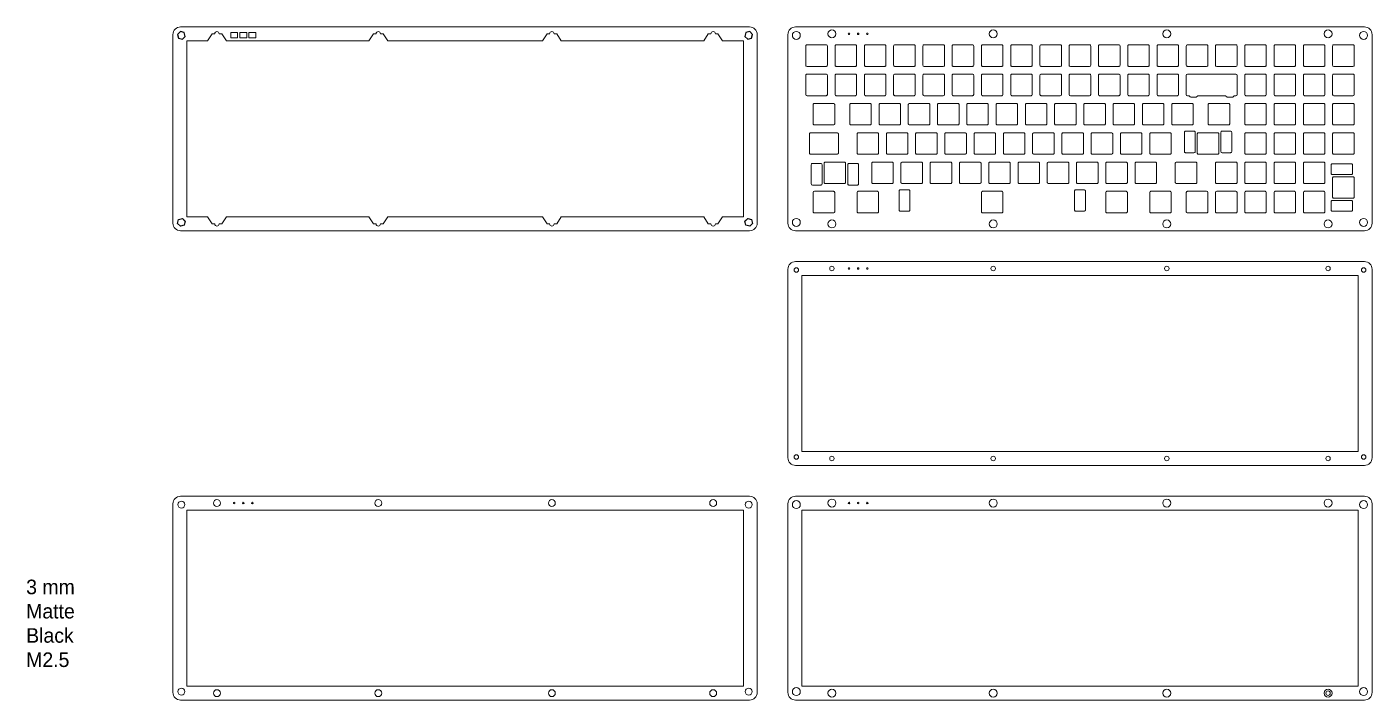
# Model space of a CAD drawing. Header units: millimetres. Extents: x 60 to 3943, y -655 to 1781.
# Drawn here: x 60 to 936, y 14 to 452 of the extents above; entities that cross this region are included whole.
import ezdxf

# ---------------------------------------------------------------- set-up
doc = ezdxf.new("R2010")
doc.units = ezdxf.units.MM
doc.header["$MEASUREMENT"] = 0

msp = doc.modelspace()

# ---------------------------------------------------------------- linework, layer by layer
at = {"lineweight": 0}
for p, q in [((155.28, 324.77), (155.28, 447.42)), ((160.28, 452.42), (530.58, 452.42)), ((177.78, 443.42), (180.78, 447.92)), ((180.78, 447.92), (182.51, 447.92)), ((187.08, 447.92), (185.36, 447.92)), ((190.08, 443.42), (187.08, 447.92)), ((282.78, 443.42), (285.78, 447.92)), ((285.78, 447.92), (287.51, 447.92)), ((292.08, 447.92), (290.36, 447.92)), ((295.08, 443.42), (292.08, 447.92)), ((395.78, 443.42), (398.78, 447.92)), ((398.78, 447.92), (400.51, 447.92)), ((405.08, 447.92), (403.36, 447.92)), ((408.08, 443.42), (405.08, 447.92)), ((500.78, 443.42), (503.78, 447.92)), ((503.78, 447.92), (505.51, 447.92)), ((510.08, 447.92), (508.36, 447.92)), ((513.08, 443.42), (510.08, 447.92)), ((535.58, 324.77), (535.58, 447.42)), ((555.58, 324.77), (555.58, 447.42)), ((560.58, 452.42), (930.88, 452.42)), ((935.88, 324.77), (935.88, 447.42)), ((164.28, 443.42), (164.28, 328.77)), ((164.28, 443.42), (177.78, 443.42)), ((282.78, 443.42), (190.08, 443.42)), ((395.78, 443.42), (295.08, 443.42)), ((500.78, 443.42), (408.08, 443.42)), ((526.58, 443.42), (513.08, 443.42)), ((526.58, 328.77), (526.58, 443.42)), ((814.93, 408.42), (814.93, 420.92)), ((815.68, 421.67), (847.23, 421.67)), ((847.98, 408.42), (847.98, 420.92)), ((815.68, 407.67), (815.68, 407.67)), ((815.68, 407.67), (816.43, 407.67)), ((817.54, 406.89), (816.98, 407.45)), ((818.08, 406.67), (821.08, 406.67)), ((821.63, 406.89), (822.19, 407.45)), ((822.73, 407.67), (840.18, 407.67)), ((841.29, 406.89), (840.73, 407.45)), ((841.83, 406.67), (844.83, 406.67)), ((845.38, 406.89), (845.94, 407.45)), ((847.23, 407.67), (846.48, 407.67)), ((847.23, 407.67), (847.23, 407.67)), ((164.28, 328.77), (177.78, 328.77)), ((177.78, 328.77), (180.78, 324.27)), ((180.78, 324.27), (182.51, 324.27)), ((187.08, 324.27), (185.36, 324.27)), ((190.08, 328.77), (187.08, 324.27)), ((282.78, 328.77), (190.08, 328.77)), ((282.78, 328.77), (285.78, 324.27)), ((285.78, 324.27), (287.51, 324.27)), ((292.08, 324.27), (290.36, 324.27)), ((295.08, 328.77), (292.08, 324.27)), ((395.78, 328.77), (295.08, 328.77)), ((395.78, 328.77), (398.78, 324.27)), ((398.78, 324.27), (400.51, 324.27)), ((405.08, 324.27), (403.36, 324.27)), ((408.08, 328.77), (405.08, 324.27)), ((500.78, 328.77), (408.08, 328.77)), ((500.78, 328.77), (503.78, 324.27)), ((503.78, 324.27), (505.51, 324.27)), ((510.08, 324.27), (508.36, 324.27)), ((513.08, 328.77), (510.08, 324.27)), ((526.58, 328.77), (513.08, 328.77)), ((530.58, 319.77), (160.28, 319.77)), ((930.88, 319.77), (560.58, 319.77)), ((560.58, 299.77), (930.88, 299.77)), ((555.58, 294.77), (555.58, 172.12)), ((564.58, 290.77), (564.58, 176.12)), ((564.58, 290.77), (926.88, 290.77)), ((926.88, 176.12), (926.88, 290.77)), ((935.88, 172.12), (935.88, 294.77)), ((926.88, 176.12), (564.58, 176.12)), ((930.88, 167.12), (560.58, 167.12)), ((155.28, 142.12), (155.28, 19.47)), ((160.28, 147.12), (530.58, 147.12)), ((535.58, 19.47), (535.58, 142.12)), ((555.58, 142.12), (555.58, 19.47)), ((560.58, 147.12), (930.88, 147.12)), ((935.88, 19.47), (935.88, 142.12)), ((164.28, 138.12), (164.28, 23.47)), ((164.28, 138.12), (526.58, 138.12)), ((526.58, 23.47), (526.58, 138.12)), ((564.58, 138.12), (564.58, 23.47)), ((564.58, 138.12), (926.88, 138.12)), ((926.88, 23.47), (926.88, 138.12)), ((526.58, 23.47), (164.28, 23.47)), ((926.88, 23.47), (564.58, 23.47)), ((530.58, 14.47), (160.28, 14.47)), ((930.88, 14.47), (560.58, 14.47))]:
    msp.add_line(p, q, dxfattribs=at)
for points in [[(158.95, 445.08), (161.46, 444.41), (163.29, 446.24), (162.62, 448.75), (160.11, 449.43), (158.27, 447.59), (158.94, 445.08)], [(528.24, 448.75), (527.57, 446.24), (529.41, 444.41), (531.92, 445.08), (532.59, 447.59), (530.76, 449.43), (528.25, 448.76)], [(162.62, 323.43), (160.11, 322.76), (158.27, 324.59), (158.95, 327.1), (161.46, 327.78), (163.29, 325.94), (162.62, 323.43)], [(531.92, 327.1), (532.59, 324.59), (530.76, 322.76), (528.25, 323.43), (527.57, 325.94), (529.41, 327.78), (531.92, 327.11)]]:
    msp.add_lwpolyline(points)
for points in [[(197.35, 448.72), (197.35, 445.22), (192.85, 445.22), (192.85, 448.72)], [(203.29, 448.72), (203.29, 445.22), (198.79, 445.22), (198.79, 448.72)], [(209.23, 448.72), (209.23, 445.22), (204.73, 445.22), (204.73, 448.72)], [(531.9, 445.1), (532.56, 447.58), (530.75, 449.4), (528.27, 448.73), (527.6, 446.25), (529.42, 444.44)], [(158.97, 327.08), (158.3, 324.6), (160.12, 322.79), (162.6, 323.45), (163.26, 325.93), (161.45, 327.75)], [(531.9, 327.08), (532.56, 324.6), (530.75, 322.79), (528.27, 323.45), (527.6, 325.93), (529.42, 327.75)]]:
    msp.add_lwpolyline(points, close=True, dxfattribs=at)
for points in [[(567.28, 439.97), (567.28, 427.47, 0.414214), (568.03, 426.72), (580.53, 426.72, 0.414214), (581.28, 427.47), (581.28, 439.97, 0.414214), (580.53, 440.72), (568.03, 440.72, 0.414214)], [(586.33, 439.97), (586.33, 427.47, 0.414214), (587.08, 426.72), (599.58, 426.72, 0.414214), (600.33, 427.47), (600.33, 439.97, 0.414214), (599.58, 440.72), (587.08, 440.72, 0.414214)], [(605.38, 439.97), (605.38, 427.47, 0.414214), (606.13, 426.72), (618.63, 426.72, 0.414214), (619.38, 427.47), (619.38, 439.97, 0.414214), (618.63, 440.72), (606.13, 440.72, 0.414214)], [(624.43, 439.97), (624.43, 427.47, 0.414214), (625.18, 426.72), (637.68, 426.72, 0.414214), (638.43, 427.47), (638.43, 439.97, 0.414214), (637.68, 440.72), (625.18, 440.72, 0.414214)], [(643.48, 439.97), (643.48, 427.47, 0.414214), (644.23, 426.72), (656.73, 426.72, 0.414214), (657.48, 427.47), (657.48, 439.97, 0.414214), (656.73, 440.72), (644.23, 440.72, 0.414214)], [(662.53, 439.97), (662.53, 427.47, 0.414214), (663.28, 426.72), (675.78, 426.72, 0.414214), (676.53, 427.47), (676.53, 439.97, 0.414214), (675.78, 440.72), (663.28, 440.72, 0.414214)], [(681.58, 439.97), (681.58, 427.47, 0.414214), (682.33, 426.72), (694.83, 426.72, 0.414214), (695.58, 427.47), (695.58, 439.97, 0.414214), (694.83, 440.72), (682.33, 440.72, 0.414214)], [(700.63, 439.97), (700.63, 427.47, 0.414214), (701.38, 426.72), (713.88, 426.72, 0.414214), (714.63, 427.47), (714.63, 439.97, 0.414214), (713.88, 440.72), (701.38, 440.72, 0.414214)], [(719.68, 439.97), (719.68, 427.47, 0.414214), (720.43, 426.72), (732.93, 426.72, 0.414214), (733.68, 427.47), (733.68, 439.97, 0.414214), (732.93, 440.72), (720.43, 440.72, 0.414214)], [(738.73, 439.97), (738.73, 427.47, 0.414214), (739.48, 426.72), (751.98, 426.72, 0.414214), (752.73, 427.47), (752.73, 439.97, 0.414214), (751.98, 440.72), (739.48, 440.72, 0.414214)], [(757.78, 439.97), (757.78, 427.47, 0.414214), (758.53, 426.72), (771.03, 426.72, 0.414214), (771.78, 427.47), (771.78, 439.97, 0.414214), (771.03, 440.72), (758.53, 440.72, 0.414214)], [(776.83, 439.97), (776.83, 427.47, 0.414214), (777.58, 426.72), (790.08, 426.72, 0.414214), (790.83, 427.47), (790.83, 439.97, 0.414214), (790.08, 440.72), (777.58, 440.72, 0.414214)], [(795.88, 439.97), (795.88, 427.47, 0.414214), (796.63, 426.72), (809.13, 426.72, 0.414214), (809.88, 427.47), (809.88, 439.97, 0.414214), (809.13, 440.72), (796.63, 440.72, 0.414214)], [(814.93, 439.97), (814.93, 427.47, 0.414214), (815.68, 426.72), (828.18, 426.72, 0.414214), (828.93, 427.47), (828.93, 439.97, 0.414214), (828.18, 440.72), (815.68, 440.72, 0.414214)], [(833.98, 439.97), (833.98, 427.47, 0.414214), (834.73, 426.72), (847.23, 426.72, 0.414214), (847.98, 427.47), (847.98, 439.97, 0.414214), (847.23, 440.72), (834.73, 440.72, 0.414214)], [(853.03, 439.97), (853.03, 427.47, 0.414214), (853.78, 426.72), (866.28, 426.72, 0.414214), (867.03, 427.47), (867.03, 439.97, 0.414214), (866.28, 440.72), (853.78, 440.72, 0.414214)], [(872.08, 439.97), (872.08, 427.47, 0.414214), (872.83, 426.72), (885.33, 426.72, 0.414214), (886.08, 427.47), (886.08, 439.97, 0.414214), (885.33, 440.72), (872.83, 440.72, 0.414214)], [(891.13, 439.97), (891.13, 427.47, 0.414214), (891.88, 426.72), (904.38, 426.72, 0.414214), (905.13, 427.47), (905.13, 439.97, 0.414214), (904.38, 440.72), (891.88, 440.72, 0.414214)], [(910.18, 439.97), (910.18, 427.47, 0.414214), (910.93, 426.72), (923.43, 426.72, 0.414214), (924.18, 427.47), (924.18, 439.97, 0.414214), (923.43, 440.72), (910.93, 440.72, 0.414214)], [(567.28, 420.92), (567.28, 408.42, 0.414214), (568.03, 407.67), (580.53, 407.67, 0.414214), (581.28, 408.42), (581.28, 420.92, 0.414214), (580.53, 421.67), (568.03, 421.67, 0.414214)], [(586.33, 420.92), (586.33, 408.42, 0.414214), (587.08, 407.67), (599.58, 407.67, 0.414214), (600.33, 408.42), (600.33, 420.92, 0.414214), (599.58, 421.67), (587.08, 421.67, 0.414214)], [(605.38, 420.92), (605.38, 408.42, 0.414214), (606.13, 407.67), (618.63, 407.67, 0.414214), (619.38, 408.42), (619.38, 420.92, 0.414214), (618.63, 421.67), (606.13, 421.67, 0.414214)], [(624.43, 420.92), (624.43, 408.42, 0.414214), (625.18, 407.67), (637.68, 407.67, 0.414214), (638.43, 408.42), (638.43, 420.92, 0.414214), (637.68, 421.67), (625.18, 421.67, 0.414214)], [(643.48, 420.92), (643.48, 408.42, 0.414214), (644.23, 407.67), (656.73, 407.67, 0.414214), (657.48, 408.42), (657.48, 420.92, 0.414214), (656.73, 421.67), (644.23, 421.67, 0.414214)], [(662.53, 420.92), (662.53, 408.42, 0.414214), (663.28, 407.67), (675.78, 407.67, 0.414214), (676.53, 408.42), (676.53, 420.92, 0.414214), (675.78, 421.67), (663.28, 421.67, 0.414214)], [(681.58, 420.92), (681.58, 408.42, 0.414214), (682.33, 407.67), (694.83, 407.67, 0.414214), (695.58, 408.42), (695.58, 420.92, 0.414214), (694.83, 421.67), (682.33, 421.67, 0.414214)], [(700.63, 420.92), (700.63, 408.42, 0.414214), (701.38, 407.67), (713.88, 407.67, 0.414214), (714.63, 408.42), (714.63, 420.92, 0.414214), (713.88, 421.67), (701.38, 421.67, 0.414214)], [(719.68, 420.92), (719.68, 408.42, 0.414214), (720.43, 407.67), (732.93, 407.67, 0.414214), (733.68, 408.42), (733.68, 420.92, 0.414214), (732.93, 421.67), (720.43, 421.67, 0.414214)], [(738.73, 420.92), (738.73, 408.42, 0.414214), (739.48, 407.67), (751.98, 407.67, 0.414214), (752.73, 408.42), (752.73, 420.92, 0.414214), (751.98, 421.67), (739.48, 421.67, 0.414214)], [(757.78, 420.92), (757.78, 408.42, 0.414214), (758.53, 407.67), (771.03, 407.67, 0.414214), (771.78, 408.42), (771.78, 420.92, 0.414214), (771.03, 421.67), (758.53, 421.67, 0.414214)], [(776.83, 420.92), (776.83, 408.42, 0.414214), (777.58, 407.67), (790.08, 407.67, 0.414214), (790.83, 408.42), (790.83, 420.92, 0.414214), (790.08, 421.67), (777.58, 421.67, 0.414214)], [(795.88, 420.92), (795.88, 408.42, 0.414214), (796.63, 407.67), (809.13, 407.67, 0.414214), (809.88, 408.42), (809.88, 420.92, 0.414214), (809.13, 421.67), (796.63, 421.67, 0.414214)], [(853.03, 420.92), (853.03, 408.42, 0.414214), (853.78, 407.67), (866.28, 407.67, 0.414214), (867.03, 408.42), (867.03, 420.92, 0.414214), (866.28, 421.67), (853.78, 421.67, 0.414214)], [(872.08, 420.92), (872.08, 408.42, 0.414214), (872.83, 407.67), (885.33, 407.67, 0.414214), (886.08, 408.42), (886.08, 420.92, 0.414214), (885.33, 421.67), (872.83, 421.67, 0.414214)], [(891.13, 420.92), (891.13, 408.42, 0.414214), (891.88, 407.67), (904.38, 407.67, 0.414214), (905.13, 408.42), (905.13, 420.92, 0.414214), (904.38, 421.67), (891.88, 421.67, 0.414214)], [(910.18, 420.92), (910.18, 408.42, 0.414214), (910.93, 407.67), (923.43, 407.67, 0.414214), (924.18, 408.42), (924.18, 420.92, 0.414214), (923.43, 421.67), (910.93, 421.67, 0.414214)], [(572.05, 401.87), (572.05, 389.37, 0.414214), (572.8, 388.62), (585.3, 388.62, 0.414214), (586.05, 389.37), (586.05, 401.87, 0.414214), (585.3, 402.62), (572.8, 402.62, 0.414214)], [(595.86, 401.87), (595.86, 389.37, 0.414214), (596.61, 388.62), (609.11, 388.62, 0.414214), (609.86, 389.37), (609.86, 401.87, 0.414214), (609.11, 402.62), (596.61, 402.62, 0.414214)], [(614.91, 401.87), (614.91, 389.37, 0.414214), (615.66, 388.62), (628.16, 388.62, 0.414214), (628.91, 389.37), (628.91, 401.87, 0.414214), (628.16, 402.62), (615.66, 402.62, 0.414214)], [(633.96, 401.87), (633.96, 389.37, 0.414214), (634.71, 388.62), (647.21, 388.62, 0.414214), (647.96, 389.37), (647.96, 401.87, 0.414214), (647.21, 402.62), (634.71, 402.62, 0.414214)], [(653.01, 401.87), (653.01, 389.37, 0.414214), (653.76, 388.62), (666.26, 388.62, 0.414214), (667.01, 389.37), (667.01, 401.87, 0.414214), (666.26, 402.62), (653.76, 402.62, 0.414214)], [(672.06, 401.87), (672.06, 389.37, 0.414214), (672.81, 388.62), (685.31, 388.62, 0.414214), (686.06, 389.37), (686.06, 401.87, 0.414214), (685.31, 402.62), (672.81, 402.62, 0.414214)], [(691.11, 401.87), (691.11, 389.37, 0.414214), (691.86, 388.62), (704.36, 388.62, 0.414214), (705.11, 389.37), (705.11, 401.87, 0.414214), (704.36, 402.62), (691.86, 402.62, 0.414214)], [(710.16, 401.87), (710.16, 389.37, 0.414214), (710.91, 388.62), (723.41, 388.62, 0.414214), (724.16, 389.37), (724.16, 401.87, 0.414214), (723.41, 402.62), (710.91, 402.62, 0.414214)], [(729.21, 401.87), (729.21, 389.37, 0.414214), (729.96, 388.62), (742.46, 388.62, 0.414214), (743.21, 389.37), (743.21, 401.87, 0.414214), (742.46, 402.62), (729.96, 402.62, 0.414214)], [(748.26, 401.87), (748.26, 389.37, 0.414214), (749.01, 388.62), (761.51, 388.62, 0.414214), (762.26, 389.37), (762.26, 401.87, 0.414214), (761.51, 402.62), (749.01, 402.62, 0.414214)], [(767.31, 401.87), (767.31, 389.37, 0.414214), (768.06, 388.62), (780.56, 388.62, 0.414214), (781.31, 389.37), (781.31, 401.87, 0.414214), (780.56, 402.62), (768.06, 402.62, 0.414214)], [(786.36, 401.87), (786.36, 389.37, 0.414214), (787.11, 388.62), (799.61, 388.62, 0.414214), (800.36, 389.37), (800.36, 401.87, 0.414214), (799.61, 402.62), (787.11, 402.62, 0.414214)], [(805.41, 401.87), (805.41, 389.37, 0.414214), (806.16, 388.62), (818.66, 388.62, 0.414214), (819.41, 389.37), (819.41, 401.87, 0.414214), (818.66, 402.62), (806.16, 402.62, 0.414214)], [(829.22, 401.87), (829.22, 389.37, 0.414214), (829.97, 388.62), (842.47, 388.62, 0.414214), (843.22, 389.37), (843.22, 401.87, 0.414214), (842.47, 402.62), (829.97, 402.62, 0.414214)], [(853.03, 401.87), (853.03, 389.37, 0.414214), (853.78, 388.62), (866.28, 388.62, 0.414214), (867.03, 389.37), (867.03, 401.87, 0.414214), (866.28, 402.62), (853.78, 402.62, 0.414214)], [(872.08, 401.87), (872.08, 389.37, 0.414214), (872.83, 388.62), (885.33, 388.62, 0.414214), (886.08, 389.37), (886.08, 401.87, 0.414214), (885.33, 402.62), (872.83, 402.62, 0.414214)], [(891.13, 401.87), (891.13, 389.37, 0.414214), (891.88, 388.62), (904.38, 388.62, 0.414214), (905.13, 389.37), (905.13, 401.87, 0.414214), (904.38, 402.62), (891.88, 402.62, 0.414214)], [(910.18, 401.87), (910.18, 389.37, 0.414214), (910.93, 388.62), (923.43, 388.62, 0.414214), (924.18, 389.37), (924.18, 401.87, 0.414214), (923.43, 402.62), (910.93, 402.62, 0.414214)], [(570.41, 369.57), (587.68, 369.57, 0.414214), (588.43, 370.32), (588.43, 382.82, 0.414214), (587.68, 383.57), (570.41, 383.57, 0.414214), (569.66, 382.82), (569.66, 370.32, 0.414214)], [(600.62, 382.82), (600.62, 370.32, 0.414214), (601.37, 369.57), (613.87, 369.57, 0.414214), (614.62, 370.32), (614.62, 382.82, 0.414214), (613.87, 383.57), (601.37, 383.57, 0.414214)], [(619.67, 382.82), (619.67, 370.32, 0.414214), (620.42, 369.57), (632.92, 369.57, 0.414214), (633.67, 370.32), (633.67, 382.82, 0.414214), (632.92, 383.57), (620.42, 383.57, 0.414214)], [(638.72, 382.82), (638.72, 370.32, 0.414214), (639.47, 369.57), (651.97, 369.57, 0.414214), (652.72, 370.32), (652.72, 382.82, 0.414214), (651.97, 383.57), (639.47, 383.57, 0.414214)], [(657.77, 382.82), (657.77, 370.32, 0.414214), (658.52, 369.57), (671.02, 369.57, 0.414214), (671.77, 370.32), (671.77, 382.82, 0.414214), (671.02, 383.57), (658.52, 383.57, 0.414214)], [(676.82, 382.82), (676.82, 370.32, 0.414214), (677.57, 369.57), (690.07, 369.57, 0.414214), (690.82, 370.32), (690.82, 382.82, 0.414214), (690.07, 383.57), (677.57, 383.57, 0.414214)], [(695.87, 382.82), (695.87, 370.32, 0.414214), (696.62, 369.57), (709.12, 369.57, 0.414214), (709.87, 370.32), (709.87, 382.82, 0.414214), (709.12, 383.57), (696.62, 383.57, 0.414214)], [(714.92, 382.82), (714.92, 370.32, 0.414214), (715.67, 369.57), (728.17, 369.57, 0.414214), (728.92, 370.32), (728.92, 382.82, 0.414214), (728.17, 383.57), (715.67, 383.57, 0.414214)], [(733.97, 382.82), (733.97, 370.32, 0.414214), (734.72, 369.57), (747.22, 369.57, 0.414214), (747.97, 370.32), (747.97, 382.82, 0.414214), (747.22, 383.57), (734.72, 383.57, 0.414214)], [(753.02, 382.82), (753.02, 370.32, 0.414214), (753.77, 369.57), (766.27, 369.57, 0.414214), (767.02, 370.32), (767.02, 382.82, 0.414214), (766.27, 383.57), (753.77, 383.57, 0.414214)], [(772.07, 382.82), (772.07, 370.32, 0.414214), (772.82, 369.57), (785.32, 369.57, 0.414214), (786.07, 370.32), (786.07, 382.82, 0.414214), (785.32, 383.57), (772.82, 383.57, 0.414214)], [(791.12, 382.82), (791.12, 370.32, 0.414214), (791.87, 369.57), (804.37, 369.57, 0.414214), (805.12, 370.32), (805.12, 382.82, 0.414214), (804.37, 383.57), (791.87, 383.57, 0.414214)], [(813.68, 383.82), (813.68, 371.32, 0.414214), (814.43, 370.57), (819.93, 370.57, 0.414214), (820.68, 371.32), (820.68, 383.82, 0.414214), (819.93, 384.57), (814.43, 384.57, 0.414214)], [(822.08, 382.82), (822.08, 370.32, 0.414214), (822.83, 369.57), (835.33, 369.57, 0.414214), (836.08, 370.32), (836.08, 382.82, 0.414214), (835.33, 383.57), (822.83, 383.57, 0.414214)], [(837.48, 383.82), (837.48, 371.32, 0.414214), (838.23, 370.57), (843.73, 370.57, 0.414214), (844.48, 371.32), (844.48, 383.82, 0.414214), (843.73, 384.57), (838.23, 384.57, 0.414214)], [(853.03, 382.82), (853.03, 370.32, 0.414214), (853.78, 369.57), (866.28, 369.57, 0.414214), (867.03, 370.32), (867.03, 382.82, 0.414214), (866.28, 383.57), (853.78, 383.57, 0.414214)], [(872.08, 382.82), (872.08, 370.32, 0.414214), (872.83, 369.57), (885.33, 369.57, 0.414214), (886.08, 370.32), (886.08, 382.82, 0.414214), (885.33, 383.57), (872.83, 383.57, 0.414214)], [(891.13, 382.82), (891.13, 370.32, 0.414214), (891.88, 369.57), (904.38, 369.57, 0.414214), (905.13, 370.32), (905.13, 382.82, 0.414214), (904.38, 383.57), (891.88, 383.57, 0.414214)], [(910.18, 382.82), (910.18, 370.32, 0.414214), (910.93, 369.57), (923.43, 369.57, 0.414214), (924.18, 370.32), (924.18, 382.82, 0.414214), (923.43, 383.57), (910.93, 383.57, 0.414214)], [(570.79, 362.77), (570.79, 350.27, 0.414214), (571.54, 349.52), (577.04, 349.52, 0.414214), (577.79, 350.27), (577.79, 362.77, 0.414214), (577.04, 363.52), (571.54, 363.52, 0.414214)], [(579.19, 363.77), (579.19, 351.27, 0.414214), (579.94, 350.52), (592.44, 350.52, 0.414214), (593.19, 351.27), (593.19, 363.77, 0.414214), (592.44, 364.52), (579.94, 364.52, 0.414214)], [(594.59, 362.77), (594.59, 350.27, 0.414214), (595.34, 349.52), (600.84, 349.52, 0.414214), (601.59, 350.27), (601.59, 362.77, 0.414214), (600.84, 363.52), (595.34, 363.52, 0.414214)], [(610.15, 363.77), (610.15, 351.27, 0.414214), (610.9, 350.52), (623.4, 350.52, 0.414214), (624.15, 351.27), (624.15, 363.77, 0.414214), (623.4, 364.52), (610.9, 364.52, 0.414214)], [(629.2, 363.77), (629.2, 351.27, 0.414214), (629.95, 350.52), (642.45, 350.52, 0.414214), (643.2, 351.27), (643.2, 363.77, 0.414214), (642.45, 364.52), (629.95, 364.52, 0.414214)], [(648.25, 363.77), (648.25, 351.27, 0.414214), (649, 350.52), (661.5, 350.52, 0.414214), (662.25, 351.27), (662.25, 363.77, 0.414214), (661.5, 364.52), (649, 364.52, 0.414214)], [(667.3, 363.77), (667.3, 351.27, 0.414214), (668.05, 350.52), (680.55, 350.52, 0.414214), (681.3, 351.27), (681.3, 363.77, 0.414214), (680.55, 364.52), (668.05, 364.52, 0.414214)], [(686.35, 363.77), (686.35, 351.27, 0.414214), (687.1, 350.52), (699.6, 350.52, 0.414214), (700.35, 351.27), (700.35, 363.77, 0.414214), (699.6, 364.52), (687.1, 364.52, 0.414214)], [(705.4, 363.77), (705.4, 351.27, 0.414214), (706.15, 350.52), (718.65, 350.52, 0.414214), (719.4, 351.27), (719.4, 363.77, 0.414214), (718.65, 364.52), (706.15, 364.52, 0.414214)], [(724.45, 363.77), (724.45, 351.27, 0.414214), (725.2, 350.52), (737.7, 350.52, 0.414214), (738.45, 351.27), (738.45, 363.77, 0.414214), (737.7, 364.52), (725.2, 364.52, 0.414214)], [(743.5, 363.77), (743.5, 351.27, 0.414214), (744.25, 350.52), (756.75, 350.52, 0.414214), (757.5, 351.27), (757.5, 363.77, 0.414214), (756.75, 364.52), (744.25, 364.52, 0.414214)], [(762.55, 363.77), (762.55, 351.27, 0.414214), (763.3, 350.52), (775.8, 350.52, 0.414214), (776.55, 351.27), (776.55, 363.77, 0.414214), (775.8, 364.52), (763.3, 364.52, 0.414214)], [(781.6, 363.77), (781.6, 351.27, 0.414214), (782.35, 350.52), (794.85, 350.52, 0.414214), (795.6, 351.27), (795.6, 363.77, 0.414214), (794.85, 364.52), (782.35, 364.52, 0.414214)], [(807.79, 363.77), (807.79, 351.27, 0.414214), (808.54, 350.52), (821.04, 350.52, 0.414214), (821.79, 351.27), (821.79, 363.77, 0.414214), (821.04, 364.52), (808.54, 364.52, 0.414214)], [(833.98, 363.77), (833.98, 351.27, 0.414214), (834.73, 350.52), (847.23, 350.52, 0.414214), (847.98, 351.27), (847.98, 363.77, 0.414214), (847.23, 364.52), (834.73, 364.52, 0.414214)], [(853.03, 363.77), (853.03, 351.27, 0.414214), (853.78, 350.52), (866.28, 350.52, 0.414214), (867.03, 351.27), (867.03, 363.77, 0.414214), (866.28, 364.52), (853.78, 364.52, 0.414214)], [(872.08, 363.77), (872.08, 351.27, 0.414214), (872.83, 350.52), (885.33, 350.52, 0.414214), (886.08, 351.27), (886.08, 363.77, 0.414214), (885.33, 364.52), (872.83, 364.52, 0.414214)], [(891.13, 363.77), (891.13, 351.27, 0.414214), (891.88, 350.52), (904.38, 350.52, 0.414214), (905.13, 351.27), (905.13, 363.77, 0.414214), (904.38, 364.52), (891.88, 364.52, 0.414214)], [(909.93, 356.39), (922.43, 356.39, 0.414214), (923.18, 357.14), (923.18, 362.64, 0.414214), (922.43, 363.39), (909.93, 363.39, 0.414214), (909.18, 362.64), (909.18, 357.14, 0.414214)], [(910.18, 354.24), (910.18, 341.74, 0.414214), (910.93, 340.99), (923.43, 340.99, 0.414214), (924.18, 341.74), (924.18, 354.24, 0.414214), (923.43, 354.99), (910.93, 354.99, 0.414214)], [(572.05, 344.72), (572.05, 332.22, 0.414214), (572.8, 331.47), (585.3, 331.47, 0.414214), (586.05, 332.22), (586.05, 344.72, 0.414214), (585.3, 345.47), (572.8, 345.47, 0.414214)], [(600.62, 344.72), (600.62, 332.22, 0.414214), (601.37, 331.47), (613.87, 331.47, 0.414214), (614.62, 332.22), (614.62, 344.72, 0.414214), (613.87, 345.47), (601.37, 345.47, 0.414214)], [(627.93, 345.72), (627.93, 333.22, 0.414214), (628.68, 332.47), (634.18, 332.47, 0.414214), (634.93, 333.22), (634.93, 345.72, 0.414214), (634.18, 346.47), (628.68, 346.47, 0.414214)], [(681.58, 344.72), (681.58, 332.22, 0.414214), (682.33, 331.47), (694.83, 331.47, 0.414214), (695.58, 332.22), (695.58, 344.72, 0.414214), (694.83, 345.47), (682.33, 345.47, 0.414214)], [(742.23, 345.72), (742.23, 333.22, 0.414214), (742.98, 332.47), (748.48, 332.47, 0.414214), (749.23, 333.22), (749.23, 345.72, 0.414214), (748.48, 346.47), (742.98, 346.47, 0.414214)], [(762.55, 344.72), (762.55, 332.22, 0.414214), (763.3, 331.47), (775.8, 331.47, 0.414214), (776.55, 332.22), (776.55, 344.72, 0.414214), (775.8, 345.47), (763.3, 345.47, 0.414214)], [(791.12, 344.72), (791.12, 332.22, 0.414214), (791.87, 331.47), (804.37, 331.47, 0.414214), (805.12, 332.22), (805.12, 344.72, 0.414214), (804.37, 345.47), (791.87, 345.47, 0.414214)], [(814.93, 344.72), (814.93, 332.22, 0.414214), (815.68, 331.47), (828.18, 331.47, 0.414214), (828.93, 332.22), (828.93, 344.72, 0.414214), (828.18, 345.47), (815.68, 345.47, 0.414214)], [(833.98, 344.72), (833.98, 332.22, 0.414214), (834.73, 331.47), (847.23, 331.47, 0.414214), (847.98, 332.22), (847.98, 344.72, 0.414214), (847.23, 345.47), (834.73, 345.47, 0.414214)], [(853.03, 344.72), (853.03, 332.22, 0.414214), (853.78, 331.47), (866.28, 331.47, 0.414214), (867.03, 332.22), (867.03, 344.72, 0.414214), (866.28, 345.47), (853.78, 345.47, 0.414214)], [(872.08, 344.72), (872.08, 332.22, 0.414214), (872.83, 331.47), (885.33, 331.47, 0.414214), (886.08, 332.22), (886.08, 344.72, 0.414214), (885.33, 345.47), (872.83, 345.47, 0.414214)], [(891.13, 344.72), (891.13, 332.22, 0.414214), (891.88, 331.47), (904.38, 331.47, 0.414214), (905.13, 332.22), (905.13, 344.72, 0.414214), (904.38, 345.47), (891.88, 345.47, 0.414214)], [(909.93, 332.59), (922.43, 332.59, 0.414214), (923.18, 333.34), (923.18, 338.84, 0.414214), (922.43, 339.59), (909.93, 339.59, 0.414214), (909.18, 338.84), (909.18, 333.34, 0.414214)]]:
    msp.add_lwpolyline(points, format="xyb", close=True, dxfattribs=at)
for centre, radius in [((561.08, 446.92), 2.6), ((584.23, 447.92), 2.6), ((595.4, 447.92), 0.5), ((601.34, 447.92), 0.5), ((607.28, 447.92), 0.5), ((689.23, 447.92), 2.6), ((802.23, 447.92), 2.6), ((907.23, 447.92), 2.6), ((930.38, 446.92), 2.6), ((561.08, 325.27), 2.6), ((584.23, 324.27), 2.6), ((689.23, 324.27), 2.6), ((802.23, 324.27), 2.6), ((907.23, 324.27), 2.6), ((930.38, 325.27), 2.6), ((561.08, 294.27), 1.45), ((584.23, 295.27), 1.45), ((595.4, 295.27), 0.5), ((601.34, 295.27), 0.5), ((607.28, 295.27), 0.5), ((689.23, 295.27), 1.45), ((802.23, 295.27), 1.45), ((907.23, 295.27), 1.45), ((930.38, 294.27), 1.45), ((561.08, 172.62), 1.45), ((584.23, 171.62), 1.45), ((689.23, 171.62), 1.45), ((802.23, 171.62), 1.45), ((907.23, 171.62), 1.45), ((930.38, 172.62), 1.45), ((160.78, 141.62), 2.25), ((183.93, 142.62), 2.25), ((195.1, 142.62), 0.5), ((201.04, 142.62), 0.5), ((206.98, 142.62), 0.5), ((288.93, 142.62), 2.25), ((401.93, 142.62), 2.25), ((506.93, 142.62), 2.25), ((530.08, 141.62), 2.25), ((561.08, 141.62), 2.6), ((584.23, 142.62), 2.6), ((595.4, 142.62), 0.5), ((601.34, 142.62), 0.5), ((607.28, 142.62), 0.5), ((689.23, 142.62), 2.6), ((802.23, 142.62), 2.6), ((907.23, 142.62), 2.6), ((930.38, 141.62), 2.6), ((160.78, 19.97), 2.25), ((183.93, 18.97), 2.25), ((288.93, 18.97), 2.25), ((401.93, 18.97), 2.25), ((506.93, 18.97), 2.25), ((530.08, 19.97), 2.25), ((561.08, 19.97), 2.6), ((584.23, 18.97), 2.6), ((689.23, 18.97), 2.6), ((802.23, 18.97), 2.6), ((907.23, 18.97), 2.6), ((907.23, 18.97), 1.45), ((930.38, 19.97), 2.6)]:
    msp.add_circle(centre, radius, dxfattribs=at)
for centre, radius, start, end in [((160.28, 447.42), 5, 90, 180), ((183.93, 447.92), 1.43, 0, 180), ((288.93, 447.92), 1.43, 0, 180), ((401.93, 447.92), 1.43, 0, 180), ((506.93, 447.92), 1.43, 0, 180), ((530.58, 447.42), 5, 0, 90), ((560.58, 447.42), 5, 90, 180), ((930.88, 447.42), 5, 0, 90), ((815.68, 420.92), 0.75, 90, 180), ((847.23, 420.92), 0.75, 0, 90), ((815.68, 408.42), 0.75, 180, 270), ((816.45, 406.92), 0.751, 45.0126, 91.05814), ((818.07, 407.42), 0.751, 225.0126, 271.05814), ((821.1, 407.42), 0.751, 268.94186, 314.9874), ((822.72, 406.92), 0.751, 88.94186, 134.9874), ((840.2, 406.92), 0.751, 45.0126, 91.05814), ((841.82, 407.42), 0.751, 225.0126, 271.05814), ((844.85, 407.42), 0.751, 268.94186, 314.9874), ((846.47, 406.92), 0.751, 88.94186, 134.9874), ((847.23, 408.42), 0.75, 270, 0), ((160.28, 324.77), 5, 180, 270), ((183.93, 324.27), 1.43, 180, 0), ((288.93, 324.27), 1.43, 180, 0), ((401.93, 324.27), 1.43, 180, 0), ((506.93, 324.27), 1.43, 180, 0), ((530.58, 324.77), 5, 270, 0), ((560.58, 324.77), 5, 180, 270), ((930.88, 324.77), 5, 270, 0), ((560.58, 294.77), 5, 90, 180), ((930.88, 294.77), 5, 0, 90), ((560.58, 172.12), 5, 180, 270), ((930.88, 172.12), 5, 270, 0), ((160.28, 142.12), 5, 90, 180), ((530.58, 142.12), 5, 0, 90), ((560.58, 142.12), 5, 90, 180), ((930.88, 142.12), 5, 0, 90), ((160.28, 19.47), 5, 180, 270), ((530.58, 19.47), 5, 270, 0), ((560.58, 19.47), 5, 180, 270), ((930.88, 19.47), 5, 270, 0)]:
    msp.add_arc(centre, radius, start, end, dxfattribs=at)

# ---------------------------------------------------------------- texts
at = {"lineweight": 0, "insert": (59.72, 92.81), "char_height": 9.4674, "attachment_point": 1}
msp.add_mtext_dynamic_manual_height_columns('3 mm Matte \\PBlack\\PM2.5', width=41.6283, gutter_width=1, heights=[0], dxfattribs=at)

doc.saveas('drawing.dxf')
